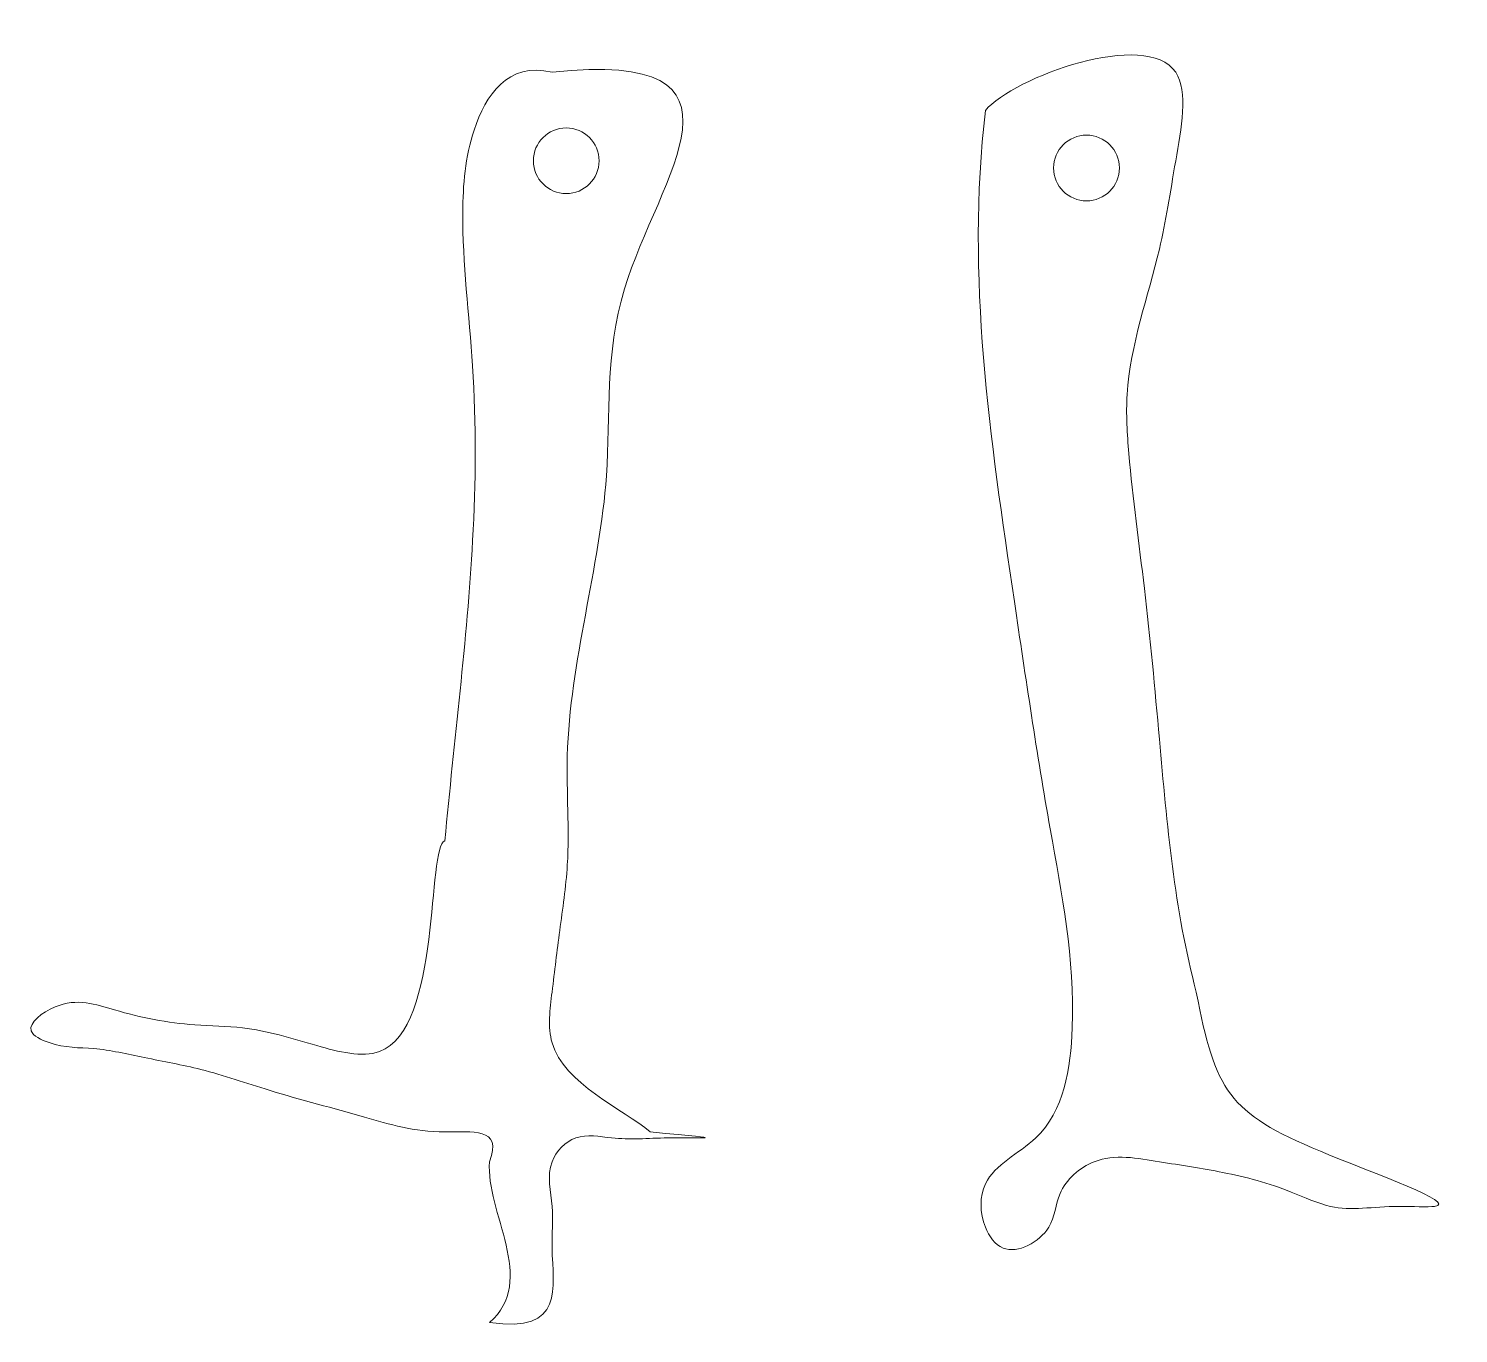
# Model space of a CAD drawing. Header units: inches. Extents: x 2.07 to 3.94, y 0.99 to 2.7.
import ezdxf

# ---------------------------------------------------------------- set-up
doc = ezdxf.new("R2010")
doc.units = ezdxf.units.IN
doc.header["$MEASUREMENT"] = 0

msp = doc.modelspace()

# ---------------------------------------------------------------- linework, layer by layer
at = {"color": 7, "linetype": 'Continuous', "lineweight": 15}
for centre in [(2.7726, 2.5296), (3.4538, 2.5201)]:
    msp.add_circle(centre, 0.043, dxfattribs=at)
for points, knots in [([(3.5976, 1.4414), (3.5687, 1.5498), (3.5536, 1.7272), (3.5319, 1.9633), (3.5107, 2.1127), (3.5014, 2.263), (3.5493, 2.3912), (3.5683, 2.5222), (3.6091, 2.7306), (3.3583, 2.6391), (3.3214, 2.5955)], [0, 0, 0, 0, 0.226432, 0.360341, 0.480598, 0.532695, 0.664489, 0.743919, 0.822389, 1, 1, 1, 1]), ([(2.754, 2.6455), (2.6959, 2.6594), (2.644, 2.5803), (2.6319, 2.4313), (2.6557, 2.2521), (2.6528, 1.9767), (2.6256, 1.7702), (2.6137, 1.6392)], [0, 0, 0, 0, 0.129233, 0.230695, 0.418496, 0.631711, 1, 1, 1, 1]), ([(2.8826, 1.2583), (2.8475, 1.2884), (2.7401, 1.3336), (2.755, 1.4475), (2.7637, 1.5233), (2.7795, 1.6264), (2.762, 1.8265), (2.8429, 2.0781), (2.8092, 2.4123), (3.0382, 2.6756), (2.754, 2.6455)], [0, 0, 0, 0, 0.110339, 0.151973, 0.202898, 0.257286, 0.347003, 0.579602, 0.734108, 1, 1, 1, 1]), ([(3.3214, 2.5955), (3.2959, 2.3767), (3.3426, 2.0672), (3.4017, 1.6661), (3.4483, 1.4377), (3.4194, 1.2531), (3.3135, 1.2074), (3.3139, 1.1392), (3.3484, 1.0902), (3.4123, 1.1249), (3.4137, 1.1844), (3.4693, 1.2337), (3.55, 1.2186), (3.6354, 1.2064), (3.7101, 1.1868), (3.7842, 1.1512), (3.8425, 1.1637), (3.9715, 1.1547), (3.6484, 1.2668), (3.6224, 1.3121), (3.5976, 1.4414)], [0, 0, 0, 0, 0.246509, 0.361833, 0.461983, 0.520087, 0.554187, 0.575881, 0.589566, 0.614665, 0.63241, 0.655832, 0.688445, 0.720695, 0.756308, 0.777154, 0.811397, 0.829334, 0.892717, 1, 1, 1, 1]), ([(2.6137, 1.6392), (2.5899, 1.6332), (2.6154, 1.3263), (2.4369, 1.3731), (2.3623, 1.397), (2.2712, 1.3971), (2.1894, 1.4131), (2.1189, 1.4393), (2.0571, 1.3926), (2.1083, 1.3674), (2.1558, 1.3702), (2.2232, 1.3544), (2.3005, 1.3409), (2.3944, 1.3078), (2.504, 1.2804), (2.5987, 1.2499), (2.6902, 1.2653), (2.6722, 1.2193)], [0, 0, 0, 0, 0.207451, 0.265395, 0.336016, 0.380051, 0.455477, 0.510482, 0.541559, 0.561367, 0.602934, 0.650351, 0.703685, 0.769724, 0.861033, 0.936458, 1, 1, 1, 1]), ([(2.6722, 1.0089), (2.7719, 0.9946), (2.7488, 1.0762), (2.7574, 1.1614), (2.7431, 1.2165), (2.7842, 1.259), (2.8427, 1.2466), (2.9106, 1.2533), (3.0006, 1.2479), (2.8826, 1.2583)], [0, 0, 0, 0, 0.280936, 0.382181, 0.490658, 0.572476, 0.659258, 0.796662, 1, 1, 1, 1])]:
    msp.add_open_spline(points, degree=3, knots=knots, dxfattribs=at)
msp.add_open_spline([(2.6722, 1.2193), (2.6663, 1.1546), (2.7357, 1.0635), (2.6722, 1.0089)], degree=3, dxfattribs=at)

doc.saveas('drawing.dxf')
